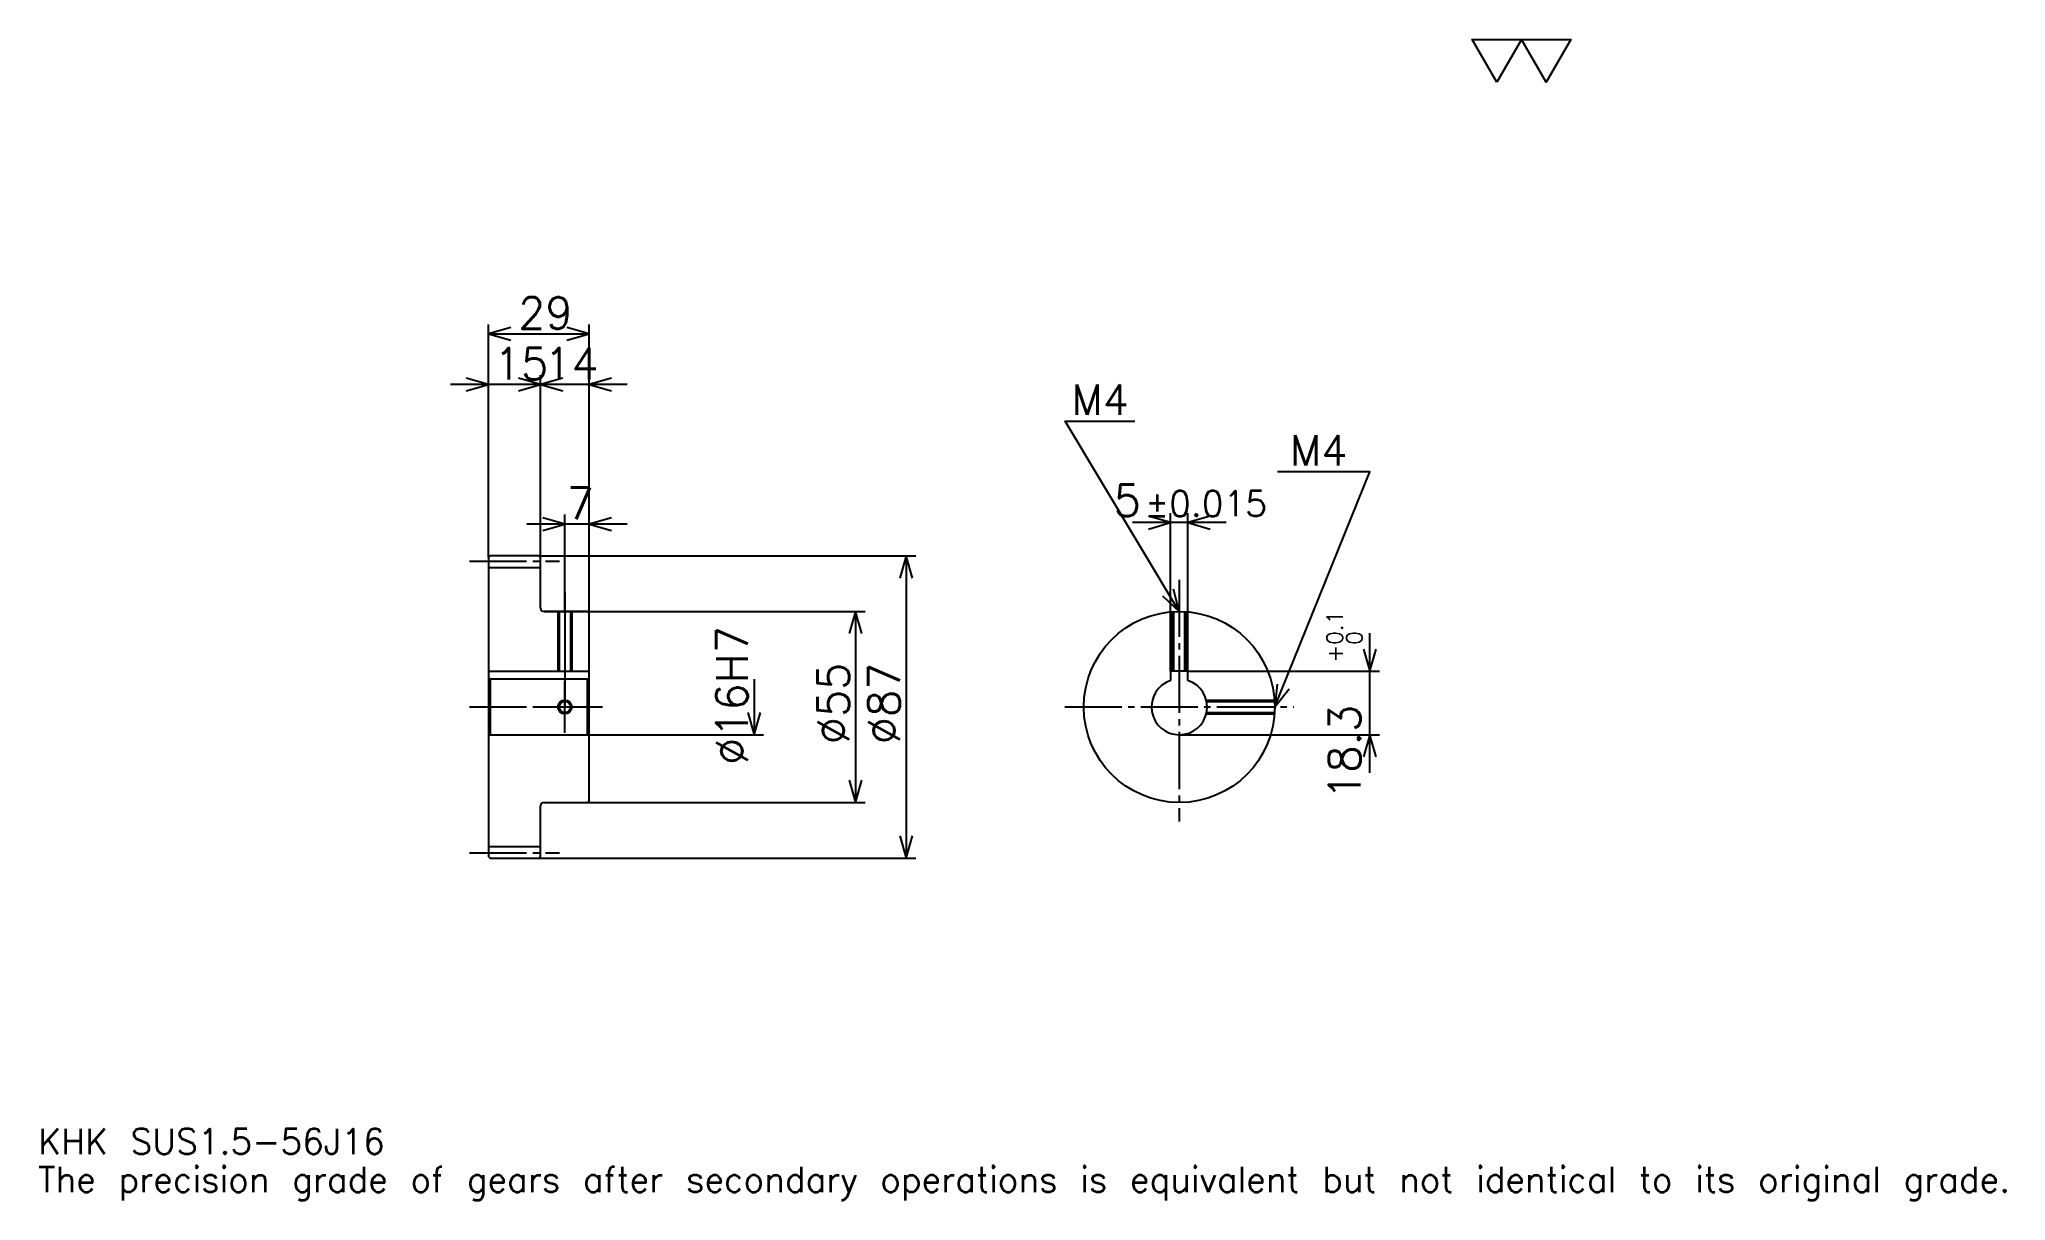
# Model space of a CAD drawing. Extents: x 19 to 585, y 7 to 341.
import ezdxf

# ---------------------------------------------------------------- set-up
doc = ezdxf.new("R2010")
doc.units = 0
doc.linetypes.add('DASHDOT', pattern=[21.913044, 16.434783, -1.826087, 1.826087, -1.826087])
doc.layers.get('0').update_dxf_attribs({"linetype": 'CONTINUOUS'})
doc.layers.add('DASHDOT', color=6, linetype='DASHDOT')
doc.styles.add('KANJI', font='TXT', dxfattribs={"bigfont": 'BIGFONT'})

msp = doc.modelspace()

# ---------------------------------------------------------------- linework, layer by layer
at = {"color": 5}
for p, q in [((147.913055, 192.32608), (147.913055, 258.978241)), ((147.913055, 256.239136), (176.913055, 256.239136)), ((176.913055, 192.32608), (176.913055, 258.978241)), ((162.913055, 192.32608), (162.913055, 244.369568)), ((173.869583, 241.630432), (136.956528, 241.630432)), ((187.869568, 241.630432), (151.956528, 241.630432)), ((169.913055, 192.32608), (169.913055, 204.195648)), ((344.347839, 159.126083), (344.347839, 204.630432)), ((349.347839, 159.126083), (349.347839, 204.630432)), ((187.869568, 201.456512), (158.956528, 201.456512)), ((360.304382, 201.891296), (333.391296, 201.891296)), ((147.913055, 191.82608), (147.913055, 192.32608)), ((162.413055, 192.32608), (176.913055, 192.32608)), ((162.913055, 191.82608), (162.913055, 192.32608)), ((169.913055, 176.32608), (169.913055, 192.32608)), ((169.913055, 176.32608), (169.913055, 192.32608)), ((176.913055, 192.32608), (270.956543, 192.32608)), ((176.913055, 175.82608), (176.913055, 192.32608)), ((268.217407, 192.32608), (268.217407, 105.32608)), ((163.913055, 176.32608), (176.913055, 176.32608)), ((176.913055, 176.32608), (256.347839, 176.32608)), ((253.608704, 176.32608), (253.608704, 121.32608)), ((401.739136, 129.869568), (401.739136, 170.082596)), ((349.347839, 159.126083), (404.478271, 159.126083)), ((224.391312, 156.82608), (224.391312, 140.82608)), ((176.913055, 140.82608), (227.130432, 140.82608)), ((346.847839, 140.82608), (404.478271, 140.82608)), ((163.913055, 121.32608), (176.913055, 121.32608)), ((176.913055, 121.32608), (256.347839, 121.32608)), ((162.413055, 105.32608), (176.913055, 105.32608)), ((176.913055, 105.32608), (270.956543, 105.32608))]:
    msp.add_line(p, q, dxfattribs=at)
at = {"color": 4}
for p, q in [((147.913055, 188.95108), (162.913055, 188.95108)), ((147.913055, 159.126083), (176.913055, 159.126083)), ((148.413055, 156.82608), (148.413055, 140.82608)), ((176.413055, 156.82608), (176.913055, 157.32608)), ((176.413055, 140.82608), (176.913055, 140.32608)), ((147.913055, 108.70108), (162.913055, 108.70108))]:
    msp.add_line(p, q, dxfattribs=at)
at = {"color": 7}
msp.add_lwpolyline([(438.260864, 328.695648), (431.13913, 341.040009), (459.626068, 341.040009), (452.504333, 328.695648), (445.382599, 341.040009), (438.260864, 328.695648)], dxfattribs=at)
at = {"color": 5}
for points in [[(154.304367, 258.065216), (147.913055, 256.239136), (154.304367, 254.413025)], [(170.521759, 254.413025), (176.913055, 256.239136), (170.521759, 258.065216)], [(141.521744, 239.804352), (147.913055, 241.630432), (141.521744, 243.456512)], [(156.521759, 239.804352), (162.913055, 241.630432), (156.521759, 243.456512)], [(169.304352, 243.456512), (162.913055, 241.630432), (169.304352, 239.804352)], [(183.304352, 243.456512), (176.913055, 241.630432), (183.304352, 239.804352)], [(346.847839, 176.32608), (313.978271, 231.108688), (334.065247, 231.108688)], [(374.347839, 148.82608), (401.739136, 216.5), (375.078247, 216.5)], [(163.521759, 199.630432), (169.913055, 201.456512), (163.521759, 203.282608)], [(183.304352, 203.282608), (176.913055, 201.456512), (183.304352, 199.630432)], [(337.956543, 200.065216), (344.347839, 201.891296), (337.956543, 203.717377)], [(355.739136, 203.717377), (349.347839, 201.891296), (355.739136, 200.065216)], [(270.043488, 185.934784), (268.217407, 192.32608), (266.391296, 185.934784)], [(341.993683, 180.867065), (346.847839, 176.32608), (345.125397, 182.746094)], [(255.434799, 169.934784), (253.608704, 176.32608), (251.782623, 169.934784)], [(399.913055, 165.51738), (401.739136, 159.126083), (403.565216, 165.51738)], [(375.053101, 155.435623), (374.347839, 148.82608), (378.438477, 154.065369)], [(222.565216, 147.217392), (224.391312, 140.82608), (226.217407, 147.217392)], [(403.565216, 134.434784), (401.739136, 140.82608), (399.913055, 134.434784)], [(251.782623, 127.717384), (253.608704, 121.32608), (255.434799, 127.717384)], [(266.391296, 111.717384), (268.217407, 105.32608), (270.043488, 111.717384)]]:
    msp.add_lwpolyline(points, dxfattribs=at)
at = {"color": 4}
for points in [[(162.913055, 177.32608), (162.913055, 191.82608), (162.413055, 192.32608), (148.413055, 192.32608), (147.913055, 191.82608), (147.913055, 140.32608)], [(163.913055, 121.32608), (176.413055, 121.32608), (176.913055, 121.82608), (176.913055, 175.82608), (176.413055, 176.32608), (163.913055, 176.32608)], [(167.913055, 176.32608), (167.913055, 159.126083)], [(168.29306, 176.32608), (168.29306, 159.126083)], [(171.533051, 176.32608), (171.533051, 159.126083)], [(171.913055, 176.32608), (171.913055, 159.126083)], [(344.847839, 159.126083), (344.847839, 176.25325)], [(345.227844, 159.126083), (345.227844, 176.27832)], [(348.467834, 159.126083), (348.467834, 176.27832)], [(348.847839, 159.126083), (348.847839, 176.25325)], [(349.347839, 156.425415), (349.347839, 159.126083), (344.347839, 159.126083), (344.347839, 156.425415)], [(147.913055, 140.32608), (148.413055, 140.82608), (176.413055, 140.82608), (176.413055, 156.82608), (148.413055, 156.82608), (147.913055, 157.32608)], [(354.593811, 150.82608), (374.275024, 150.82608)], [(354.682098, 150.446075), (374.300079, 150.446075)], [(354.593811, 146.82608), (374.275024, 146.82608)], [(354.682098, 147.206085), (374.300079, 147.206085)], [(147.913055, 140.32608), (147.913055, 105.82608), (148.413055, 105.32608), (162.413055, 105.32608), (162.913055, 105.82608), (162.913055, 120.32608)]]:
    msp.add_lwpolyline(points, dxfattribs=at)
for centre, radius in [((346.847839, 148.82608), 27.5), ((169.913055, 148.82608), 1.62)]:
    msp.add_circle(centre, radius, dxfattribs=at)
at = {"color": 7}
msp.add_circle((169.913055, 148.82608), 2, dxfattribs=at)
at = {"color": 4}
for centre, radius, start, end in [((163.913055, 177.32608), 1, 180, 270), ((346.847839, 148.82608), 8, 108.20995733, 71.79004267), ((163.913055, 120.32608), 1, 90, 180)]:
    msp.add_arc(centre, radius, start, end, dxfattribs=at)
at = {"layer": 'DASHDOT', "color": 7}
for p, q in [((142.434799, 190.82608), (168.391312, 190.82608)), ((346.847839, 185.456512), (346.847839, 115.847824)), ((169.913055, 176.32608), (169.913055, 148.82608)), ((142.434799, 148.82608), (182.391312, 148.82608)), ((313.869568, 148.82608), (379.826111, 148.82608)), ((142.434799, 106.82608), (168.391312, 106.82608))]:
    msp.add_line(p, q, dxfattribs=at)
for points in [[(169.913055, 181.804337), (169.913055, 153.647827)], [(169.913055, 141.347824), (169.913055, 156.304337)], [(162.434799, 148.82608), (177.391312, 148.82608)]]:
    msp.add_lwpolyline(points, dxfattribs=at)

# ---------------------------------------------------------------- texts
at = {"color": 7, "style": 'KANJI'}
for s, height, p in [('29', 9.130435, (156.478271, 257.699982)), ('15', 9.130435, (149.478271, 243.091309)), ('14', 9.130435, (163.978271, 243.091309)), ('M4', 8.765218, (315.804382, 232.934784)), ('M4', 8.765218, (378.730438, 218.32608)), ('7', 9.130435, (170.445663, 202.917389)), ('5', 9.130435, (328.000793, 203.717377)), ('%%p0.015', 7.304348, (337.038818, 203.717377)), ('KHK SUS1.5-56J16', 7.304348, (18.26087, 20.086956)), ('The precision grade of gears after secondary operations is equivalent but not identical to its original grade.', 7.304348, (18.26087, 9.130435))]:
    msp.add_text(s, height=height, dxfattribs=at).set_placement(p)
for s, height, p in [('%%c16H7', 9.130435, (222.565216, 132.16304)), ('0.1', 4.565217, (393.886963, 166.745117)), ('0', 4.565217, (399.547852, 166.745117)), ('+', 4.565217, (393.886963, 161.63208)), ('%%c55', 9.130435, (251.782623, 138.097824)), ('%%c87', 9.130435, (266.391296, 138.097824)), ('18.3', 9.130435, (399, 122.111938))]:
    msp.add_text(s, height=height, rotation=90, dxfattribs=at).set_placement(p)

doc.saveas('drawing.dxf')
